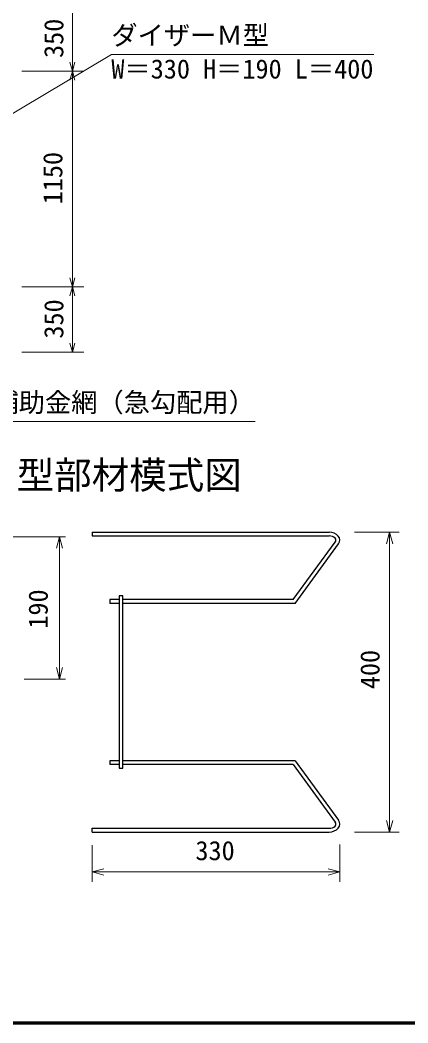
# Model space of a CAD drawing. Units: millimetres, scale not verified, with parts at other scales. Extents: x 400 to 16400, y 400 to 11650.
# Drawn here: x 8140 to 10207, y 400 to 5752 of the extents above; entities that cross this region are included whole.
import ezdxf
from ezdxf.enums import TextEntityAlignment as Align

# ---------------------------------------------------------------- set-up
doc = ezdxf.new("R2010")
doc.units = ezdxf.units.MM
doc.header["$LTSCALE"] = 40
for name, color, linetype, lineweight in [('C-STR', 6, 'Continuous', 25), ('C-STR-DIM', 1, 'Continuous', 13), ('C-STR-HTXT', 7, 'Continuous', 13), ('C-TTL', 2, 'Continuous', 70)]:
    doc.layers.add(name, color=color, linetype=linetype, lineweight=lineweight)
doc.layers.add('C-TTL-TXT', color=7, linetype='Continuous')
doc.styles.add('ＭＳ ゴシック', font='')
doc.styles.get('ＭＳ ゴシック').set_extended_font_data('MS Gothic')

msp = doc.modelspace()

# ---------------------------------------------------------------- linework, layer by layer
at = {"layer": 'C-STR'}
for p, q in [((8523.73, 3018.95), (9786.51, 3018.95)), ((8523.73, 3018.95), (8523.73, 2998.95)), ((8523.73, 2998.95), (9786.51, 2998.95)), ((9596.07, 2658.95), (9818.79, 2965.55)), ((9606.27, 2638.95), (9836.9, 2956.45)), ((8688.23, 2678.95), (8668.23, 2678.95)), ((8668.23, 2678.95), (8668.23, 1758.95)), ((8688.23, 1758.95), (8688.23, 2678.95)), ((8618.23, 2658.95), (8618.23, 2638.95)), ((8668.23, 2658.95), (8618.23, 2658.95)), ((8668.23, 2638.95), (8618.23, 2638.95)), ((8748.23, 2658.95), (8688.23, 2658.95)), ((8748.23, 2638.95), (8688.23, 2638.95)), ((9596.07, 2658.95), (8748.23, 2658.95)), ((9606.27, 2638.95), (8748.23, 2638.95)), ((8618.23, 1798.95), (8618.23, 1778.95)), ((8668.23, 1798.95), (8618.23, 1798.95)), ((8668.23, 1778.95), (8618.23, 1778.95)), ((8748.23, 1798.95), (8688.23, 1798.95)), ((8748.23, 1778.95), (8688.23, 1778.95)), ((9606.27, 1798.95), (8748.23, 1798.95)), ((9596.07, 1778.95), (8748.23, 1778.95)), ((9596.07, 1778.95), (9818.76, 1472.37)), ((9606.27, 1798.95), (9836.9, 1481.44)), ((8668.23, 1758.95), (8688.23, 1758.95)), ((8523.73, 1418.95), (8523.73, 1438.95)), ((8523.73, 1438.95), (9786.51, 1438.95)), ((8523.73, 1418.95), (9786.51, 1418.95))]:
    msp.add_line(p, q, dxfattribs=at)
for centre, major_axis, ratio, start_param, end_param in [((9786.51, 2976.55), (57.22, 0), 0.740999, 5.789409, 7.8539816), ((9786.51, 2976.55), (-37.05, 0), 0.604659, 2.6286015, 4.712389), ((9786.51, 1461.35), (57.22, 0), 0.740999, 4.712389, 6.7769616), ((9786.51, 1461.35), (37.05, 0), 0.604538, 4.712389, 6.7977762)]:
    msp.add_ellipse(centre, major_axis=major_axis, ratio=ratio, start_param=start_param, end_param=end_param, dxfattribs=at)
at = {"layer": 'C-STR-DIM'}
for p, q in [((8418.7, 5828.95), (8418.7, 5478.95)), ((8418.7, 5478.95), (8405.76, 5527.25)), ((8418.7, 5478.95), (8431.64, 5527.25)), ((8148.7, 5478.95), (8478.7, 5478.95)), ((8418.7, 5478.95), (8405.76, 5430.66)), ((8418.7, 5478.95), (8418.7, 4328.95)), ((8418.7, 5478.95), (8418.7, 4328.95)), ((8418.7, 5478.95), (8418.7, 4328.95)), ((8418.7, 5478.95), (8431.64, 5430.66)), ((8418.7, 4328.95), (8405.76, 4377.25)), ((8418.7, 4328.95), (8431.64, 4377.25)), ((8148.7, 4328.95), (8478.7, 4328.95)), ((8418.7, 4328.95), (8405.76, 4280.66)), ((8418.7, 4328.95), (8418.7, 3978.95)), ((8418.7, 4328.95), (8431.64, 4280.66)), ((8418.7, 3978.95), (8405.76, 4027.25)), ((8418.7, 3978.95), (8431.64, 4027.25)), ((8148.7, 3978.95), (8478.7, 3978.95)), ((9921.53, 3018.95), (10159.97, 3018.95)), ((10041.53, 3018.95), (10133.53, 3018.95)), ((10109.53, 3018.95), (10092.96, 2957.13)), ((10109.53, 3018.95), (10126.09, 2957.13)), ((10109.53, 1418.95), (10109.53, 3018.95)), ((7677.45, 2995.1), (8381.93, 2995.1)), ((8349.93, 2995.1), (8333.37, 2933.28)), ((8349.93, 2995.1), (8366.5, 2933.28)), ((8349.93, 2235.1), (8349.93, 2995.1)), ((8349.93, 2235.1), (8333.37, 2296.92)), ((8349.93, 2235.1), (8366.5, 2296.92)), ((8161.93, 2235.1), (8293.93, 2235.1)), ((8285.93, 2235.1), (8381.93, 2235.1)), ((10109.53, 1418.95), (10092.96, 1480.77)), ((10109.53, 1418.95), (10126.09, 1480.77)), ((9921.53, 1418.95), (10053.53, 1418.95)), ((10041.53, 1418.95), (10159.97, 1418.95)), ((8523.73, 1348.74), (8523.73, 1152.59)), ((9843.73, 1352.74), (9843.73, 1152.59)), ((8523.73, 1205.78), (8585.55, 1222.34)), ((8523.73, 1205.78), (8585.55, 1189.21)), ((8523.73, 1205.78), (9843.73, 1205.78)), ((9843.73, 1205.78), (9781.91, 1222.34)), ((9843.73, 1205.78), (9781.91, 1189.21))]:
    msp.add_line(p, q, dxfattribs=at)
at = {"layer": 'C-STR-HTXT', "color": 1}
for p, q in [((8626.2, 5569.24), (7643.38, 4980.3)), ((8626.2, 5569.24), (7643.38, 4980.3)), ((8626.2, 5569.24), (10026.2, 5569.24)), ((8626.2, 5569.24), (10026.2, 5569.24)), ((7992.31, 3609.9), (9392.31, 3609.9))]:
    msp.add_line(p, q, dxfattribs=at)
at = {"layer": 'C-TTL'}
msp.add_lwpolyline([(400, 400), (16400, 400), (16400, 11480), (400, 11480)], close=True, dxfattribs=at)

# ---------------------------------------------------------------- texts
at = {"layer": 'C-STR-DIM', "color": 7, "style": 'ＭＳ ゴシック'}
for s, p in [('350', (8401.12, 5549.88)), ('1150', (8395.7, 4769.02)), ('350', (8401.12, 4052.29))]:
    msp.add_text(s, height=102.6, rotation=90, dxfattribs=at).set_placement(p, align=Align.BOTTOM_LEFT)
at = {"layer": 'C-STR-HTXT', "style": 'ＭＳ ゴシック'}
for s, p in [('ダイザーＭ型 ', (8626.2, 5589.24)), ('ダイザーＭ型 ', (8626.2, 5589.24)), ('W＝330 H＝190 L＝400', (8626.2, 5409.24)), ('W＝330 H＝190 L＝400', (8626.2, 5409.24)), ('補助金網（急勾配用）', (7992.31, 3629.9)), ('330', (9074.37, 1237.78))]:
    msp.add_text(s, height=102.6, dxfattribs=at).set_placement(p, align=Align.BOTTOM_LEFT)
for s, p in [('190', (8317.93, 2504.29)), ('400', (10086.65, 2181.34))]:
    msp.add_text(s, height=102.6, rotation=90, dxfattribs=at).set_placement(p, align=Align.BOTTOM_LEFT)
at = {"layer": 'C-TTL-TXT', "style": 'ＭＳ ゴシック'}
msp.add_text('ダイザーＭ型部材模式図', height=146.6, dxfattribs=at).set_placement((7121.77, 3323.78), align=Align.MIDDLE_LEFT)

doc.saveas('drawing.dxf')
